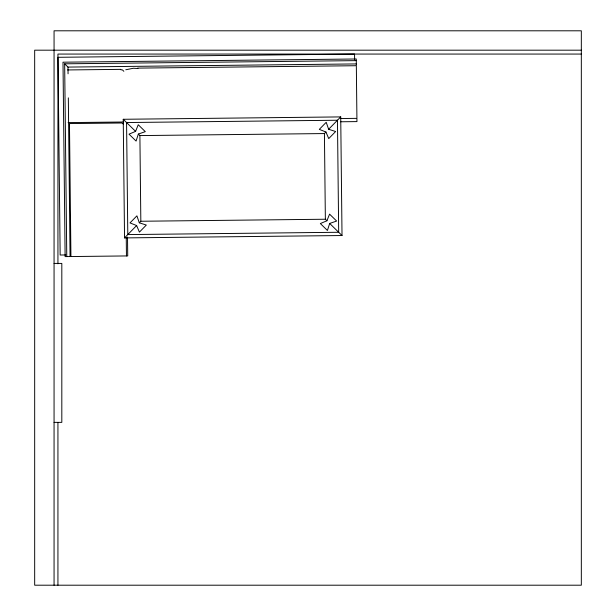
<?xml version="1.0" encoding="UTF-8"?>
<svg xmlns="http://www.w3.org/2000/svg" width="616" height="616" viewBox="0 0 616 616"><rect width="100%" height="100%" fill="white"/><g stroke="black" fill="none" stroke-linecap="round" stroke-linejoin="round"><path stroke-width="0.92" d="M138.338 134.057L136.09 141.072L129.021 134.157L135.597 131.377L138.238 124.74L145.307 131.647L138.338 134.057L139.894 135.582L324.424 133.564L325.949 132.009L319.311 129.368L326.226 122.299L328.628 129.268L335.643 131.516L328.736 138.585L325.949 132.009M329.668 223.454L327.419 230.469L320.351 223.554L326.927 220.767L329.568 214.129L336.636 221.044L329.668 223.454L342.019 235.535L340.725 116.909L123.239 119.281L124.54 237.907L342.019 235.535M124.54 237.907L136.629 225.548L129.991 222.907L136.906 215.846L139.308 222.807L146.323 225.063L139.416 232.124L136.629 225.548M139.308 222.807L140.833 221.252L325.364 219.234L326.927 220.767M328.628 129.268L340.725 116.909M125.772 69.77L133.387 68.261L137.992 68.515M66.767 256.587L64.657 63.818L356.287 60.638M64.657 63.818L67.991 67.082L356.317 63.925M137.545 68.114L355.601 65.727M67.537 69.947L120.813 69.362M340.817 118.526L356.179 118.357M68.114 122.607L123.708 121.999M340.61 121.776L356.949 121.598L356.264 58.99L62.994 62.193L65.119 256.61L127.728 255.925L127.52 237.045M65.889 254.955L60.16 255.016L57.996 57.303L354.562 54.062L354.624 59.791M581.327 50.181L34.673 50.181L34.673 585.2L581.327 585.2L581.327 30.8L54.062 30.8L54.062 585.2M581.327 54.062L57.935 54.062L57.935 263.825M54.062 263.417L61.816 263.417L61.816 422.368L54.062 422.368M123.239 119.281L135.597 131.377M123.392 124.024L121.776 123L69.469 123.577L70.925 256.541M123.847 71.302L122.461 69.924L120.821 69.77M324.424 133.564L325.364 219.234M139.894 135.582L140.833 221.252M126.249 237.699L126.449 255.94M67.991 67.082L68.06 73.812M68.33 97.859L70.062 256.556M57.935 422.584L57.935 585.2M337.46 120.236L126.573 122.538L127.797 234.581L338.685 232.27L337.46 120.236"/></g></svg>
